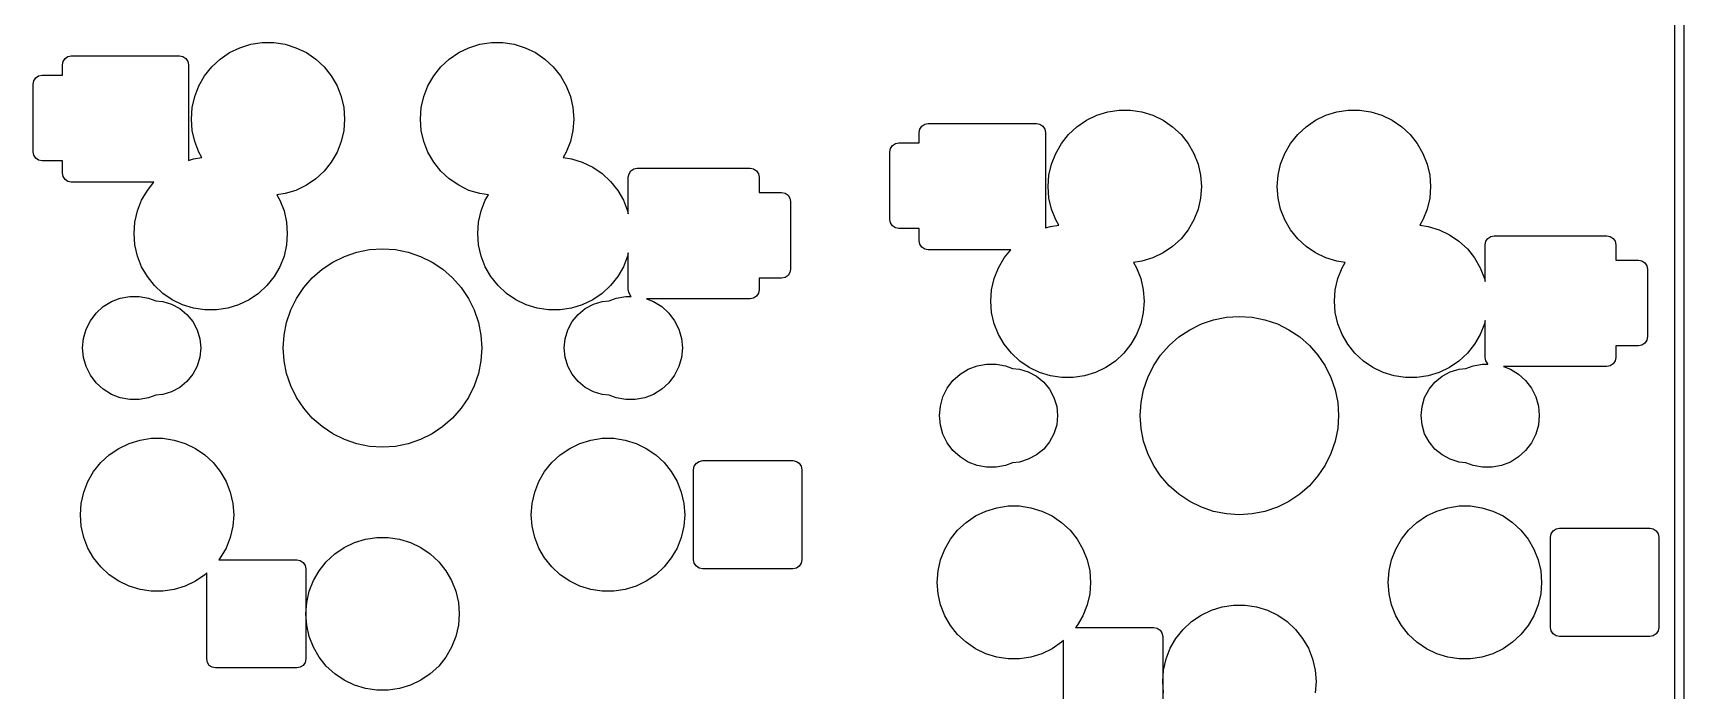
# Model space of a CAD drawing. Extents: x 3.26 to 8.88, y -5.89 to -1.46.
# Drawn here: x 7.439 to 8.88, y -3.107 to -2.532 of the extents above; entities that cross this region are included whole.
import ezdxf

# ---------------------------------------------------------------- set-up
doc = ezdxf.new("R2010")
doc.units = 0
doc.header["$MEASUREMENT"] = 0
doc.layers.add('BLACK', color=7, linetype='CONTINUOUS')

msp = doc.modelspace()

# ---------------------------------------------------------------- linework, layer by layer
at = {"layer": 'BLACK', "linetype": 'CONTINUOUS'}
for p, q in [((8.8724, -2.83), (8.8724, -2.4567)), ((8.8803, -2.4567), (8.8803, -2.83)), ((7.6024, -2.5548), (7.6106, -2.5491)), ((7.6106, -2.5491), (7.6196, -2.5448)), ((7.6196, -2.5448), (7.6292, -2.5418)), ((7.6292, -2.5418), (7.6391, -2.5403)), ((7.6391, -2.5403), (7.6491, -2.5403)), ((7.6491, -2.5403), (7.659, -2.5418)), ((7.659, -2.5418), (7.6685, -2.5448)), ((7.6685, -2.5448), (7.6776, -2.5491)), ((7.6776, -2.5491), (7.6858, -2.5548)), ((7.8024, -2.5548), (7.8106, -2.5491)), ((7.8106, -2.5491), (7.8196, -2.5448)), ((7.8196, -2.5448), (7.8292, -2.5418)), ((7.8292, -2.5418), (7.8391, -2.5403)), ((7.8391, -2.5403), (7.8491, -2.5403)), ((7.8491, -2.5403), (7.859, -2.5418)), ((7.859, -2.5418), (7.8685, -2.5448)), ((7.8685, -2.5448), (7.8776, -2.5491)), ((7.8776, -2.5491), (7.8858, -2.5548)), ((7.4646, -2.5598), (7.4652, -2.5568)), ((7.4646, -2.5689), (7.4646, -2.5598)), ((7.4652, -2.5568), (7.4669, -2.5543)), ((7.4669, -2.5543), (7.4694, -2.5526)), ((7.4694, -2.5526), (7.4724, -2.552)), ((7.4724, -2.552), (7.5669, -2.552)), ((7.5669, -2.552), (7.5699, -2.5526)), ((7.5699, -2.5526), (7.5725, -2.5543)), ((7.5725, -2.5543), (7.5742, -2.5568)), ((7.5742, -2.5568), (7.5748, -2.5598)), ((7.5748, -2.5598), (7.5748, -2.6432)), ((7.5888, -2.5694), (7.595, -2.5616)), ((7.595, -2.5616), (7.6024, -2.5548)), ((7.6858, -2.5548), (7.6932, -2.5616)), ((7.6932, -2.5616), (7.6994, -2.5694)), ((7.7888, -2.5694), (7.795, -2.5616)), ((7.795, -2.5616), (7.8024, -2.5548)), ((7.8858, -2.5548), (7.8932, -2.5616)), ((7.8932, -2.5616), (7.8994, -2.5694)), ((7.439, -2.5768), (7.4396, -2.5738)), ((7.439, -2.6358), (7.439, -2.5768)), ((7.4396, -2.5738), (7.4413, -2.5712)), ((7.4413, -2.5712), (7.4438, -2.5695)), ((7.4438, -2.5695), (7.4469, -2.5689)), ((7.4469, -2.5689), (7.4646, -2.5689)), ((7.5801, -2.5874), (7.5838, -2.578)), ((7.5838, -2.578), (7.5888, -2.5694)), ((7.6994, -2.5694), (7.7044, -2.578)), ((7.7044, -2.578), (7.7081, -2.5874)), ((7.7801, -2.5874), (7.7838, -2.578)), ((7.7838, -2.578), (7.7888, -2.5694)), ((7.8994, -2.5694), (7.9044, -2.578)), ((7.9044, -2.578), (7.9081, -2.5874)), ((7.5779, -2.5971), (7.5801, -2.5874)), ((7.7081, -2.5874), (7.7103, -2.5971)), ((7.7779, -2.5971), (7.7801, -2.5874)), ((7.9081, -2.5874), (7.9103, -2.5971)), ((7.5772, -2.6071), (7.5779, -2.5971)), ((7.5779, -2.6171), (7.5772, -2.6071)), ((7.7103, -2.5971), (7.711, -2.6071)), ((7.711, -2.6071), (7.7103, -2.6171)), ((7.7772, -2.6071), (7.7779, -2.5971)), ((7.7779, -2.6171), (7.7772, -2.6071)), ((7.9103, -2.5971), (7.911, -2.6071)), ((7.911, -2.6071), (7.9103, -2.6171)), ((8.3504, -2.6138), (8.3587, -2.6082)), ((8.3587, -2.6082), (8.3677, -2.6038)), ((8.3677, -2.6038), (8.3772, -2.6009)), ((8.3772, -2.6009), (8.3871, -2.5994)), ((8.3871, -2.5994), (8.3971, -2.5994)), ((8.3971, -2.5994), (8.407, -2.6009)), ((8.407, -2.6009), (8.4166, -2.6038)), ((8.4166, -2.6038), (8.4256, -2.6082)), ((8.4256, -2.6082), (8.4339, -2.6138)), ((8.5504, -2.6138), (8.5587, -2.6082)), ((8.5587, -2.6082), (8.5677, -2.6038)), ((8.5677, -2.6038), (8.5772, -2.6009)), ((8.5772, -2.6009), (8.5871, -2.5994)), ((8.5871, -2.5994), (8.5971, -2.5994)), ((8.5971, -2.5994), (8.607, -2.6009)), ((8.607, -2.6009), (8.6166, -2.6038)), ((8.6166, -2.6038), (8.6256, -2.6082)), ((8.6256, -2.6082), (8.6339, -2.6138)), ((7.5801, -2.6268), (7.5779, -2.6171)), ((7.7103, -2.6171), (7.7081, -2.6268)), ((7.7801, -2.6268), (7.7779, -2.6171)), ((7.9103, -2.6171), (7.9081, -2.6268)), ((8.2126, -2.6189), (8.2132, -2.6159)), ((8.2126, -2.628), (8.2126, -2.6189)), ((8.2132, -2.6159), (8.2149, -2.6133)), ((8.2149, -2.6133), (8.2175, -2.6116)), ((8.2175, -2.6116), (8.2205, -2.611)), ((8.2205, -2.611), (8.315, -2.611)), ((8.315, -2.611), (8.318, -2.6116)), ((8.318, -2.6116), (8.3205, -2.6133)), ((8.3205, -2.6133), (8.3222, -2.6159)), ((8.3222, -2.6159), (8.3228, -2.6189)), ((8.3228, -2.6189), (8.3228, -2.7022)), ((8.3368, -2.6284), (8.3431, -2.6206)), ((8.3431, -2.6206), (8.3504, -2.6138)), ((8.4339, -2.6138), (8.4412, -2.6206)), ((8.4412, -2.6206), (8.4474, -2.6284)), ((8.5368, -2.6284), (8.5431, -2.6206)), ((8.5431, -2.6206), (8.5504, -2.6138)), ((8.6339, -2.6138), (8.6412, -2.6206)), ((8.6412, -2.6206), (8.6474, -2.6284)), ((7.4396, -2.6388), (7.439, -2.6358)), ((7.5838, -2.6361), (7.5801, -2.6268)), ((7.5865, -2.6407), (7.5838, -2.6361)), ((7.7044, -2.6361), (7.6994, -2.6448)), ((7.7081, -2.6268), (7.7044, -2.6361)), ((7.7838, -2.6361), (7.7801, -2.6268)), ((7.7888, -2.6448), (7.7838, -2.6361)), ((7.9044, -2.6361), (7.9017, -2.6407)), ((7.9081, -2.6268), (7.9044, -2.6361)), ((8.187, -2.6358), (8.1876, -2.6328)), ((8.187, -2.6949), (8.187, -2.6358)), ((8.1876, -2.6328), (8.1893, -2.6303)), ((8.1893, -2.6303), (8.1919, -2.6286)), ((8.1919, -2.6286), (8.1949, -2.628)), ((8.1949, -2.628), (8.2126, -2.628)), ((8.3282, -2.6464), (8.3318, -2.6371)), ((8.3318, -2.6371), (8.3368, -2.6284)), ((8.4474, -2.6284), (8.4524, -2.6371)), ((8.4524, -2.6371), (8.4561, -2.6464)), ((8.5282, -2.6464), (8.5318, -2.6371)), ((8.5318, -2.6371), (8.5368, -2.6284)), ((8.6474, -2.6284), (8.6524, -2.6371)), ((8.6524, -2.6371), (8.6561, -2.6464)), ((7.4413, -2.6414), (7.4396, -2.6388)), ((7.4438, -2.6431), (7.4413, -2.6414)), ((7.4469, -2.6437), (7.4438, -2.6431)), ((7.4646, -2.6437), (7.4469, -2.6437)), ((7.4646, -2.6543), (7.4646, -2.6437)), ((7.5748, -2.6432), (7.5792, -2.6418)), ((7.5792, -2.6418), (7.5865, -2.6407)), ((7.6994, -2.6448), (7.6932, -2.6526)), ((7.795, -2.6526), (7.7888, -2.6448)), ((7.9017, -2.6407), (7.909, -2.6418)), ((7.909, -2.6418), (7.9185, -2.6448)), ((7.9185, -2.6448), (7.9276, -2.6491)), ((7.9276, -2.6491), (7.9358, -2.6548)), ((7.961, -2.6523), (7.9635, -2.6506)), ((7.9635, -2.6506), (7.9665, -2.65)), ((7.9665, -2.65), (8.065, -2.65)), ((8.065, -2.65), (8.068, -2.6506)), ((8.068, -2.6506), (8.0705, -2.6523)), ((8.3259, -2.6562), (8.3282, -2.6464)), ((8.4561, -2.6464), (8.4583, -2.6562)), ((8.5259, -2.6562), (8.5282, -2.6464)), ((8.6561, -2.6464), (8.6583, -2.6562)), ((7.4652, -2.6573), (7.4646, -2.6543)), ((7.4669, -2.6599), (7.4652, -2.6573)), ((7.4694, -2.6616), (7.4669, -2.6599)), ((7.4724, -2.6622), (7.4694, -2.6616)), ((7.5445, -2.6622), (7.4724, -2.6622)), ((7.5388, -2.6694), (7.5445, -2.6622)), ((7.6776, -2.665), (7.6685, -2.6694)), ((7.6858, -2.6594), (7.6776, -2.665)), ((7.6932, -2.6526), (7.6858, -2.6594)), ((7.8024, -2.6594), (7.795, -2.6526)), ((7.8106, -2.665), (7.8024, -2.6594)), ((7.8196, -2.6694), (7.8106, -2.665)), ((7.9358, -2.6548), (7.9432, -2.6616)), ((7.9432, -2.6616), (7.9494, -2.6694)), ((7.9587, -2.6579), (7.9593, -2.6549)), ((7.9587, -2.69), (7.9587, -2.6579)), ((7.9593, -2.6549), (7.961, -2.6523)), ((8.0705, -2.6523), (8.0722, -2.6549)), ((8.0722, -2.6549), (8.0728, -2.6579)), ((8.0728, -2.6579), (8.0728, -2.6713)), ((8.3252, -2.6661), (8.3259, -2.6562)), ((8.3259, -2.6761), (8.3252, -2.6661)), ((8.4583, -2.6562), (8.4591, -2.6661)), ((8.4591, -2.6661), (8.4583, -2.6761)), ((8.5252, -2.6661), (8.5259, -2.6562)), ((8.5259, -2.6761), (8.5252, -2.6661)), ((8.6583, -2.6562), (8.6591, -2.6661)), ((8.6591, -2.6661), (8.6583, -2.6761)), ((7.5301, -2.6874), (7.5338, -2.678)), ((7.5338, -2.678), (7.5388, -2.6694)), ((7.659, -2.6723), (7.6517, -2.6734)), ((7.6517, -2.6734), (7.6544, -2.678)), ((7.6544, -2.678), (7.6581, -2.6874)), ((7.6685, -2.6694), (7.659, -2.6723)), ((7.8292, -2.6723), (7.8196, -2.6694)), ((7.8365, -2.6734), (7.8292, -2.6723)), ((7.8301, -2.6874), (7.8338, -2.678)), ((7.8338, -2.678), (7.8365, -2.6734)), ((7.9494, -2.6694), (7.9544, -2.678)), ((7.9544, -2.678), (7.9581, -2.6874)), ((8.0728, -2.6713), (8.0925, -2.6713)), ((8.0925, -2.6713), (8.0955, -2.6719)), ((8.0955, -2.6719), (8.0981, -2.6736)), ((8.0981, -2.6736), (8.0998, -2.6761)), ((8.0998, -2.6761), (8.1004, -2.6791)), ((8.1004, -2.6791), (8.1004, -2.7382)), ((8.3282, -2.6859), (8.3259, -2.6761)), ((8.4583, -2.6761), (8.4561, -2.6859)), ((8.5282, -2.6859), (8.5259, -2.6761)), ((8.6583, -2.6761), (8.6561, -2.6859)), ((7.5279, -2.6971), (7.5301, -2.6874)), ((7.6581, -2.6874), (7.6603, -2.6971)), ((7.8279, -2.6971), (7.8301, -2.6874)), ((7.9581, -2.6874), (7.9587, -2.69)), ((8.1876, -2.6979), (8.187, -2.6949)), ((8.3318, -2.6952), (8.3282, -2.6859)), ((8.3345, -2.6998), (8.3318, -2.6952)), ((8.4524, -2.6952), (8.4474, -2.7038)), ((8.4561, -2.6859), (8.4524, -2.6952)), ((8.5318, -2.6952), (8.5282, -2.6859)), ((8.5368, -2.7038), (8.5318, -2.6952)), ((8.6524, -2.6952), (8.6498, -2.6998)), ((8.6561, -2.6859), (8.6524, -2.6952)), ((7.5272, -2.7071), (7.5279, -2.6971)), ((7.5279, -2.7171), (7.5272, -2.7071)), ((7.6603, -2.6971), (7.661, -2.7071)), ((7.661, -2.7071), (7.6603, -2.7171)), ((7.8272, -2.7071), (7.8279, -2.6971)), ((7.8279, -2.7171), (7.8272, -2.7071)), ((8.1893, -2.7004), (8.1876, -2.6979)), ((8.1919, -2.7022), (8.1893, -2.7004)), ((8.1949, -2.7028), (8.1919, -2.7022)), ((8.2126, -2.7028), (8.1949, -2.7028)), ((8.2126, -2.7134), (8.2126, -2.7028)), ((8.3228, -2.7022), (8.3272, -2.7009)), ((8.3272, -2.7009), (8.3345, -2.6998)), ((8.4474, -2.7038), (8.4412, -2.7117)), ((8.5431, -2.7117), (8.5368, -2.7038)), ((8.6498, -2.6998), (8.657, -2.7009)), ((8.657, -2.7009), (8.6666, -2.7038)), ((8.6666, -2.7038), (8.6756, -2.7082)), ((8.6756, -2.7082), (8.6839, -2.7138)), ((8.709, -2.7114), (8.7116, -2.7097)), ((8.7116, -2.7097), (8.7146, -2.7091)), ((8.7146, -2.7091), (8.813, -2.7091)), ((8.813, -2.7091), (8.816, -2.7097)), ((8.816, -2.7097), (8.8186, -2.7114)), ((7.5301, -2.7268), (7.5279, -2.7171)), ((7.6603, -2.7171), (7.6581, -2.7268)), ((7.7109, -2.7271), (7.7217, -2.7234)), ((7.7217, -2.7234), (7.7328, -2.7212)), ((7.7328, -2.7212), (7.7441, -2.7205)), ((7.7441, -2.7205), (7.7554, -2.7212)), ((7.7554, -2.7212), (7.7665, -2.7234)), ((7.7665, -2.7234), (7.7772, -2.7271)), ((7.8301, -2.7268), (7.8279, -2.7171)), ((8.2132, -2.7164), (8.2126, -2.7134)), ((8.2149, -2.719), (8.2132, -2.7164)), ((8.2175, -2.7207), (8.2149, -2.719)), ((8.2205, -2.7213), (8.2175, -2.7207)), ((8.2926, -2.7213), (8.2205, -2.7213)), ((8.2868, -2.7284), (8.2926, -2.7213)), ((8.4256, -2.7241), (8.4166, -2.7284)), ((8.4339, -2.7185), (8.4256, -2.7241)), ((8.4412, -2.7117), (8.4339, -2.7185)), ((8.5504, -2.7185), (8.5431, -2.7117)), ((8.5587, -2.7241), (8.5504, -2.7185)), ((8.5677, -2.7284), (8.5587, -2.7241)), ((8.6839, -2.7138), (8.6912, -2.7206)), ((8.6912, -2.7206), (8.6974, -2.7284)), ((8.7067, -2.7169), (8.7073, -2.7139)), ((8.7067, -2.7491), (8.7067, -2.7169)), ((8.7073, -2.7139), (8.709, -2.7114)), ((8.8186, -2.7114), (8.8203, -2.7139)), ((8.8203, -2.7139), (8.8209, -2.7169)), ((8.8209, -2.7169), (8.8209, -2.7303)), ((7.5338, -2.7361), (7.5301, -2.7268)), ((7.5388, -2.7448), (7.5338, -2.7361)), ((7.6544, -2.7361), (7.6494, -2.7448)), ((7.6581, -2.7268), (7.6544, -2.7361)), ((7.6828, -2.7458), (7.6914, -2.7384)), ((7.6914, -2.7384), (7.7008, -2.7321)), ((7.7008, -2.7321), (7.7109, -2.7271)), ((7.7772, -2.7271), (7.7874, -2.7321)), ((7.7874, -2.7321), (7.7968, -2.7384)), ((7.7968, -2.7384), (7.8053, -2.7458)), ((7.8338, -2.7361), (7.8301, -2.7268)), ((7.8388, -2.7448), (7.8338, -2.7361)), ((7.9544, -2.7361), (7.9494, -2.7448)), ((7.9581, -2.7268), (7.9544, -2.7361)), ((7.9587, -2.7241), (7.9581, -2.7268)), ((7.9587, -2.7563), (7.9587, -2.7241)), ((8.1004, -2.7382), (8.0998, -2.7412)), ((8.2782, -2.7464), (8.2818, -2.7371)), ((8.2818, -2.7371), (8.2868, -2.7284)), ((8.407, -2.7314), (8.3998, -2.7325)), ((8.3998, -2.7325), (8.4024, -2.7371)), ((8.4024, -2.7371), (8.4061, -2.7464)), ((8.4166, -2.7284), (8.407, -2.7314)), ((8.5772, -2.7314), (8.5677, -2.7284)), ((8.5845, -2.7325), (8.5772, -2.7314)), ((8.5782, -2.7464), (8.5818, -2.7371)), ((8.5818, -2.7371), (8.5845, -2.7325)), ((8.6974, -2.7284), (8.7024, -2.7371)), ((8.7024, -2.7371), (8.7061, -2.7464)), ((8.8209, -2.7303), (8.8406, -2.7303)), ((8.8406, -2.7303), (8.8436, -2.7309)), ((8.8436, -2.7309), (8.8461, -2.7326)), ((8.8461, -2.7326), (8.8478, -2.7352)), ((8.8478, -2.7352), (8.8484, -2.7382)), ((8.8484, -2.7382), (8.8484, -2.7972)), ((7.545, -2.7526), (7.5388, -2.7448)), ((7.5524, -2.7594), (7.545, -2.7526)), ((7.6432, -2.7526), (7.6358, -2.7594)), ((7.6494, -2.7448), (7.6432, -2.7526)), ((7.6754, -2.7544), (7.6828, -2.7458)), ((7.8053, -2.7458), (7.8128, -2.7544)), ((7.845, -2.7526), (7.8388, -2.7448)), ((7.8524, -2.7594), (7.845, -2.7526)), ((7.9432, -2.7526), (7.9358, -2.7594)), ((7.9494, -2.7448), (7.9432, -2.7526)), ((8.0925, -2.7461), (8.0728, -2.7461)), ((8.0728, -2.7461), (8.0728, -2.7563)), ((8.0955, -2.7455), (8.0925, -2.7461)), ((8.0981, -2.7438), (8.0955, -2.7455)), ((8.0998, -2.7412), (8.0981, -2.7438)), ((8.2759, -2.7562), (8.2782, -2.7464)), ((8.4061, -2.7464), (8.4083, -2.7562)), ((8.5759, -2.7562), (8.5782, -2.7464)), ((8.7061, -2.7464), (8.7067, -2.7491)), ((7.5003, -2.771), (7.5074, -2.7666)), ((7.5074, -2.7666), (7.5152, -2.7635)), ((7.5152, -2.7635), (7.5234, -2.762)), ((7.5234, -2.762), (7.5317, -2.762)), ((7.5317, -2.762), (7.5399, -2.7635)), ((7.5399, -2.7635), (7.5462, -2.766)), ((7.5462, -2.766), (7.5522, -2.7665)), ((7.5522, -2.7665), (7.5599, -2.7689)), ((7.5606, -2.765), (7.5524, -2.7594)), ((7.5696, -2.7694), (7.5606, -2.765)), ((7.6276, -2.765), (7.6185, -2.7694)), ((7.6358, -2.7594), (7.6276, -2.765)), ((7.6641, -2.7739), (7.6691, -2.7638)), ((7.6691, -2.7638), (7.6754, -2.7544)), ((7.8128, -2.7544), (7.8191, -2.7638)), ((7.8191, -2.7638), (7.8241, -2.7739)), ((7.8606, -2.765), (7.8524, -2.7594)), ((7.8696, -2.7694), (7.8606, -2.765)), ((7.9276, -2.765), (7.9185, -2.7694)), ((7.9358, -2.7594), (7.9276, -2.765)), ((7.9283, -2.7689), (7.936, -2.7665)), ((7.936, -2.7665), (7.942, -2.766)), ((7.942, -2.766), (7.9482, -2.7635)), ((7.9482, -2.7635), (7.9565, -2.762)), ((7.9565, -2.762), (7.9612, -2.762)), ((7.9593, -2.7593), (7.9587, -2.7563)), ((7.961, -2.7619), (7.9593, -2.7593)), ((7.9612, -2.762), (7.961, -2.7619)), ((8.065, -2.7642), (7.9747, -2.7642)), ((7.9747, -2.7642), (7.9808, -2.7666)), ((7.9808, -2.7666), (7.9879, -2.771)), ((8.068, -2.7636), (8.065, -2.7642)), ((8.0705, -2.7619), (8.068, -2.7636)), ((8.0722, -2.7593), (8.0705, -2.7619)), ((8.0728, -2.7563), (8.0722, -2.7593)), ((8.2752, -2.7661), (8.2759, -2.7562)), ((8.2759, -2.7761), (8.2752, -2.7661)), ((8.4083, -2.7562), (8.4091, -2.7661)), ((8.4091, -2.7661), (8.4083, -2.7761)), ((8.5752, -2.7661), (8.5759, -2.7562)), ((8.5759, -2.7761), (8.5752, -2.7661)), ((7.4891, -2.7833), (7.4941, -2.7766)), ((7.4941, -2.7766), (7.5003, -2.771)), ((7.5599, -2.7689), (7.5671, -2.7727)), ((7.5671, -2.7727), (7.5733, -2.7779)), ((7.5792, -2.7723), (7.5696, -2.7694)), ((7.5733, -2.7779), (7.5785, -2.7841)), ((7.5891, -2.7738), (7.5792, -2.7723)), ((7.5991, -2.7738), (7.5891, -2.7738)), ((7.609, -2.7723), (7.5991, -2.7738)), ((7.6185, -2.7694), (7.609, -2.7723)), ((7.6604, -2.7847), (7.6641, -2.7739)), ((7.8241, -2.7739), (7.8278, -2.7847)), ((7.8792, -2.7723), (7.8696, -2.7694)), ((7.8891, -2.7738), (7.8792, -2.7723)), ((7.8991, -2.7738), (7.8891, -2.7738)), ((7.909, -2.7723), (7.8991, -2.7738)), ((7.9185, -2.7694), (7.909, -2.7723)), ((7.9097, -2.7841), (7.9149, -2.7779)), ((7.9149, -2.7779), (7.9211, -2.7727)), ((7.9211, -2.7727), (7.9283, -2.7689)), ((7.9879, -2.771), (7.9941, -2.7766)), ((7.9941, -2.7766), (7.9991, -2.7833)), ((8.2782, -2.7859), (8.2759, -2.7761)), ((8.4083, -2.7761), (8.4061, -2.7859)), ((8.4697, -2.7825), (8.4808, -2.7803)), ((8.4808, -2.7803), (8.4921, -2.7795)), ((8.4921, -2.7795), (8.5034, -2.7803)), ((8.5034, -2.7803), (8.5145, -2.7825)), ((8.5782, -2.7859), (8.5759, -2.7761)), ((7.4831, -2.7988), (7.4853, -2.7907)), ((7.4853, -2.7907), (7.4891, -2.7833)), ((7.5785, -2.7841), (7.5823, -2.7913)), ((7.5823, -2.7913), (7.5846, -2.799)), ((7.6575, -2.8071), (7.6582, -2.7958)), ((7.6582, -2.7958), (7.6604, -2.7847)), ((7.8278, -2.7847), (7.83, -2.7958)), ((7.83, -2.7958), (7.8307, -2.8071)), ((7.9036, -2.799), (7.9059, -2.7913)), ((7.9059, -2.7913), (7.9097, -2.7841)), ((7.9991, -2.7833), (8.0028, -2.7907)), ((8.0028, -2.7907), (8.0051, -2.7988)), ((8.2818, -2.7952), (8.2782, -2.7859)), ((8.2868, -2.8038), (8.2818, -2.7952)), ((8.4024, -2.7952), (8.3974, -2.8038)), ((8.4061, -2.7859), (8.4024, -2.7952)), ((8.4394, -2.7974), (8.4488, -2.7911)), ((8.4488, -2.7911), (8.459, -2.7861)), ((8.459, -2.7861), (8.4697, -2.7825)), ((8.5145, -2.7825), (8.5253, -2.7861)), ((8.5253, -2.7861), (8.5354, -2.7911)), ((8.5354, -2.7911), (8.5449, -2.7974)), ((8.5818, -2.7952), (8.5782, -2.7859)), ((8.5868, -2.8038), (8.5818, -2.7952)), ((8.7024, -2.7952), (8.6974, -2.8038)), ((8.7061, -2.7859), (8.7024, -2.7952)), ((8.7067, -2.7832), (8.7061, -2.7859)), ((8.7067, -2.8154), (8.7067, -2.7832)), ((7.4823, -2.8071), (7.4831, -2.7988)), ((7.4831, -2.8154), (7.4823, -2.8071)), ((7.5846, -2.799), (7.5854, -2.8071)), ((7.5854, -2.8071), (7.5846, -2.8152)), ((7.6582, -2.8184), (7.6575, -2.8071)), ((7.8307, -2.8071), (7.83, -2.8184)), ((7.9028, -2.8071), (7.9036, -2.799)), ((7.9036, -2.8152), (7.9028, -2.8071)), ((8.0051, -2.7988), (8.0059, -2.8071)), ((8.0059, -2.8071), (8.0051, -2.8154)), ((8.2931, -2.8117), (8.2868, -2.8038)), ((8.3974, -2.8038), (8.3912, -2.8117)), ((8.4234, -2.8134), (8.4309, -2.8049)), ((8.4309, -2.8049), (8.4394, -2.7974)), ((8.5449, -2.7974), (8.5534, -2.8049)), ((8.5534, -2.8049), (8.5608, -2.8134)), ((8.5931, -2.8117), (8.5868, -2.8038)), ((8.6974, -2.8038), (8.6912, -2.8117)), ((8.8406, -2.8051), (8.8209, -2.8051)), ((8.8209, -2.8051), (8.8209, -2.8154)), ((8.8436, -2.8045), (8.8406, -2.8051)), ((8.8461, -2.8028), (8.8436, -2.8045)), ((8.8478, -2.8003), (8.8461, -2.8028)), ((8.8484, -2.7972), (8.8478, -2.8003)), ((7.4853, -2.8234), (7.4831, -2.8154)), ((7.4891, -2.8309), (7.4853, -2.8234)), ((7.5823, -2.8229), (7.5785, -2.8301)), ((7.5846, -2.8152), (7.5823, -2.8229)), ((7.6604, -2.8295), (7.6582, -2.8184)), ((7.83, -2.8184), (7.8278, -2.8295)), ((7.9059, -2.8229), (7.9036, -2.8152)), ((7.9097, -2.8301), (7.9059, -2.8229)), ((8.0028, -2.8234), (7.9991, -2.8309)), ((8.0051, -2.8154), (8.0028, -2.8234)), ((8.2554, -2.8256), (8.2632, -2.8226)), ((8.2632, -2.8226), (8.2714, -2.8211)), ((8.2714, -2.8211), (8.2798, -2.8211)), ((8.2798, -2.8211), (8.288, -2.8226)), ((8.288, -2.8226), (8.2942, -2.825)), ((8.3004, -2.8185), (8.2931, -2.8117)), ((8.2942, -2.825), (8.3002, -2.8256)), ((8.3087, -2.8241), (8.3004, -2.8185)), ((8.3177, -2.8284), (8.3087, -2.8241)), ((8.3756, -2.8241), (8.3666, -2.8284)), ((8.3839, -2.8185), (8.3756, -2.8241)), ((8.3912, -2.8117), (8.3839, -2.8185)), ((8.4121, -2.833), (8.4171, -2.8228)), ((8.4171, -2.8228), (8.4234, -2.8134)), ((8.5608, -2.8134), (8.5671, -2.8228)), ((8.5671, -2.8228), (8.5721, -2.833)), ((8.6004, -2.8185), (8.5931, -2.8117)), ((8.6087, -2.8241), (8.6004, -2.8185)), ((8.6177, -2.8284), (8.6087, -2.8241)), ((8.6756, -2.8241), (8.6666, -2.8284)), ((8.6839, -2.8185), (8.6756, -2.8241)), ((8.6912, -2.8117), (8.6839, -2.8185)), ((8.6841, -2.8256), (8.69, -2.825)), ((8.69, -2.825), (8.6963, -2.8226)), ((8.6963, -2.8226), (8.7045, -2.8211)), ((8.7045, -2.8211), (8.7092, -2.8211)), ((8.7073, -2.8184), (8.7067, -2.8154)), ((8.709, -2.8209), (8.7073, -2.8184)), ((8.7092, -2.8211), (8.709, -2.8209)), ((8.813, -2.8232), (8.7227, -2.8232)), ((8.7227, -2.8232), (8.7288, -2.8256)), ((8.816, -2.8226), (8.813, -2.8232)), ((8.8186, -2.8209), (8.816, -2.8226)), ((8.8203, -2.8184), (8.8186, -2.8209)), ((8.8209, -2.8154), (8.8203, -2.8184)), ((7.4941, -2.8376), (7.4891, -2.8309)), ((7.5003, -2.8432), (7.4941, -2.8376)), ((7.5733, -2.8363), (7.5671, -2.8415)), ((7.5785, -2.8301), (7.5733, -2.8363)), ((7.6641, -2.8402), (7.6604, -2.8295)), ((7.8278, -2.8295), (7.8241, -2.8402)), ((7.9149, -2.8363), (7.9097, -2.8301)), ((7.9211, -2.8415), (7.9149, -2.8363)), ((7.9941, -2.8376), (7.9879, -2.8432)), ((7.9991, -2.8309), (7.9941, -2.8376)), ((8.2371, -2.8423), (8.2421, -2.8356)), ((8.2421, -2.8356), (8.2483, -2.83)), ((8.2483, -2.83), (8.2554, -2.8256)), ((8.3002, -2.8256), (8.3079, -2.8279)), ((8.3079, -2.8279), (8.3151, -2.8318)), ((8.3151, -2.8318), (8.3214, -2.8369)), ((8.3272, -2.8314), (8.3177, -2.8284)), ((8.3214, -2.8369), (8.3265, -2.8432)), ((8.3371, -2.8329), (8.3272, -2.8314)), ((8.3471, -2.8329), (8.3371, -2.8329)), ((8.357, -2.8314), (8.3471, -2.8329)), ((8.3666, -2.8284), (8.357, -2.8314)), ((8.4085, -2.8437), (8.4121, -2.833)), ((8.5721, -2.833), (8.5758, -2.8437)), ((8.6272, -2.8314), (8.6177, -2.8284)), ((8.6371, -2.8329), (8.6272, -2.8314)), ((8.6471, -2.8329), (8.6371, -2.8329)), ((8.657, -2.8314), (8.6471, -2.8329)), ((8.6666, -2.8284), (8.657, -2.8314)), ((8.6578, -2.8432), (8.6629, -2.8369)), ((8.6629, -2.8369), (8.6692, -2.8318)), ((8.6692, -2.8318), (8.6763, -2.8279)), ((8.6763, -2.8279), (8.6841, -2.8256)), ((8.7288, -2.8256), (8.7359, -2.83)), ((8.7359, -2.83), (8.7421, -2.8356)), ((8.7421, -2.8356), (8.7472, -2.8423)), ((8.8724, -3.2033), (8.8724, -2.83)), ((8.8803, -2.83), (8.8803, -3.2033)), ((7.5074, -2.8476), (7.5003, -2.8432)), ((7.5152, -2.8506), (7.5074, -2.8476)), ((7.5234, -2.8522), (7.5152, -2.8506)), ((7.5317, -2.8522), (7.5234, -2.8522)), ((7.5399, -2.8506), (7.5317, -2.8522)), ((7.5462, -2.8482), (7.5399, -2.8506)), ((7.5522, -2.8476), (7.5462, -2.8482)), ((7.5599, -2.8453), (7.5522, -2.8476)), ((7.5671, -2.8415), (7.5599, -2.8453)), ((7.6691, -2.8504), (7.6641, -2.8402)), ((7.6754, -2.8598), (7.6691, -2.8504)), ((7.8191, -2.8504), (7.8128, -2.8598)), ((7.8241, -2.8402), (7.8191, -2.8504)), ((7.9283, -2.8453), (7.9211, -2.8415)), ((7.936, -2.8476), (7.9283, -2.8453)), ((7.942, -2.8482), (7.936, -2.8476)), ((7.9482, -2.8506), (7.942, -2.8482)), ((7.9565, -2.8522), (7.9482, -2.8506)), ((7.9648, -2.8522), (7.9565, -2.8522)), ((7.973, -2.8506), (7.9648, -2.8522)), ((7.9808, -2.8476), (7.973, -2.8506)), ((7.9879, -2.8432), (7.9808, -2.8476)), ((8.2311, -2.8578), (8.2334, -2.8498)), ((8.2334, -2.8498), (8.2371, -2.8423)), ((8.3265, -2.8432), (8.3303, -2.8503)), ((8.3303, -2.8503), (8.3327, -2.8581)), ((8.4063, -2.8548), (8.4085, -2.8437)), ((8.5758, -2.8437), (8.578, -2.8548)), ((8.6516, -2.8581), (8.6539, -2.8503)), ((8.6539, -2.8503), (8.6578, -2.8432)), ((8.7472, -2.8423), (8.7509, -2.8498)), ((8.7509, -2.8498), (8.7532, -2.8578)), ((7.6828, -2.8683), (7.6754, -2.8598)), ((7.8128, -2.8598), (7.8053, -2.8683)), ((8.2303, -2.8661), (8.2311, -2.8578)), ((8.2311, -2.8745), (8.2303, -2.8661)), ((8.3327, -2.8581), (8.3335, -2.8661)), ((8.3335, -2.8661), (8.3327, -2.8742)), ((8.4055, -2.8661), (8.4063, -2.8548)), ((8.4063, -2.8774), (8.4055, -2.8661)), ((8.578, -2.8548), (8.5787, -2.8661)), ((8.5787, -2.8661), (8.578, -2.8774)), ((8.6508, -2.8661), (8.6516, -2.8581)), ((8.6516, -2.8742), (8.6508, -2.8661)), ((8.7532, -2.8578), (8.7539, -2.8661)), ((8.7539, -2.8661), (8.7532, -2.8745)), ((7.6914, -2.8758), (7.6828, -2.8683)), ((7.7008, -2.8821), (7.6914, -2.8758)), ((7.7109, -2.8871), (7.7008, -2.8821)), ((7.7874, -2.8821), (7.7772, -2.8871)), ((7.7968, -2.8758), (7.7874, -2.8821)), ((7.8053, -2.8683), (7.7968, -2.8758)), ((8.2334, -2.8825), (8.2311, -2.8745)), ((8.2371, -2.89), (8.2334, -2.8825)), ((8.3303, -2.882), (8.3265, -2.8891)), ((8.3327, -2.8742), (8.3303, -2.882)), ((8.4085, -2.8886), (8.4063, -2.8774)), ((8.578, -2.8774), (8.5758, -2.8886)), ((8.6539, -2.882), (8.6516, -2.8742)), ((8.6578, -2.8891), (8.6539, -2.882)), ((8.7509, -2.8825), (8.7472, -2.89)), ((8.7532, -2.8745), (8.7509, -2.8825)), ((7.5055, -2.9004), (7.5138, -2.8948)), ((7.5138, -2.8948), (7.5228, -2.8905)), ((7.5228, -2.8905), (7.5324, -2.8875)), ((7.5324, -2.8875), (7.5422, -2.886)), ((7.5422, -2.886), (7.5522, -2.886)), ((7.5522, -2.886), (7.5621, -2.8875)), ((7.5621, -2.8875), (7.5717, -2.8905)), ((7.5717, -2.8905), (7.5807, -2.8948)), ((7.5807, -2.8948), (7.589, -2.9004)), ((7.7217, -2.8907), (7.7109, -2.8871)), ((7.7328, -2.893), (7.7217, -2.8907)), ((7.7441, -2.8937), (7.7328, -2.893)), ((7.7554, -2.893), (7.7441, -2.8937)), ((7.7665, -2.8907), (7.7554, -2.893)), ((7.7772, -2.8871), (7.7665, -2.8907)), ((7.8992, -2.9004), (7.9075, -2.8948)), ((7.9075, -2.8948), (7.9165, -2.8905)), ((7.9165, -2.8905), (7.9261, -2.8875)), ((7.9261, -2.8875), (7.9359, -2.886)), ((7.9359, -2.886), (7.9459, -2.886)), ((7.9459, -2.886), (7.9558, -2.8875)), ((7.9558, -2.8875), (7.9654, -2.8905)), ((7.9654, -2.8905), (7.9744, -2.8948)), ((7.9744, -2.8948), (7.9827, -2.9004)), ((8.2421, -2.8966), (8.2371, -2.89)), ((8.2483, -2.9023), (8.2421, -2.8966)), ((8.3214, -2.8954), (8.3151, -2.9005)), ((8.3265, -2.8891), (8.3214, -2.8954)), ((8.4121, -2.8993), (8.4085, -2.8886)), ((8.5758, -2.8886), (8.5721, -2.8993)), ((8.6629, -2.8954), (8.6578, -2.8891)), ((8.6692, -2.9005), (8.6629, -2.8954)), ((8.7421, -2.8966), (8.7359, -2.9023)), ((8.7472, -2.89), (8.7421, -2.8966)), ((7.4919, -2.9151), (7.4982, -2.9072)), ((7.4982, -2.9072), (7.5055, -2.9004)), ((7.589, -2.9004), (7.5963, -2.9072)), ((7.5963, -2.9072), (7.6025, -2.9151)), ((7.8856, -2.9151), (7.8919, -2.9072)), ((7.8919, -2.9072), (7.8992, -2.9004)), ((7.9827, -2.9004), (7.99, -2.9072)), ((7.99, -2.9072), (7.9962, -2.9151)), ((8.0157, -2.9134), (8.0163, -2.9104)), ((8.0163, -2.9104), (8.0181, -2.9078)), ((8.0181, -2.9078), (8.0206, -2.9061)), ((8.0206, -2.9061), (8.0236, -2.9055)), ((8.0236, -2.9055), (8.1024, -2.9055)), ((8.1024, -2.9055), (8.1054, -2.9061)), ((8.1054, -2.9061), (8.1079, -2.9078)), ((8.1079, -2.9078), (8.1096, -2.9104)), ((8.1096, -2.9104), (8.1102, -2.9134)), ((8.2554, -2.9067), (8.2483, -2.9023)), ((8.2632, -2.9097), (8.2554, -2.9067)), ((8.2714, -2.9112), (8.2632, -2.9097)), ((8.2798, -2.9112), (8.2714, -2.9112)), ((8.288, -2.9097), (8.2798, -2.9112)), ((8.2942, -2.9073), (8.288, -2.9097)), ((8.3002, -2.9067), (8.2942, -2.9073)), ((8.3079, -2.9043), (8.3002, -2.9067)), ((8.3151, -2.9005), (8.3079, -2.9043)), ((8.4171, -2.9094), (8.4121, -2.8993)), ((8.4234, -2.9189), (8.4171, -2.9094)), ((8.5671, -2.9094), (8.5608, -2.9189)), ((8.5721, -2.8993), (8.5671, -2.9094)), ((8.6763, -2.9043), (8.6692, -2.9005)), ((8.6841, -2.9067), (8.6763, -2.9043)), ((8.69, -2.9073), (8.6841, -2.9067)), ((8.6963, -2.9097), (8.69, -2.9073)), ((8.7045, -2.9112), (8.6963, -2.9097)), ((8.7128, -2.9112), (8.7045, -2.9112)), ((8.7211, -2.9097), (8.7128, -2.9112)), ((8.7288, -2.9067), (8.7211, -2.9097)), ((8.7359, -2.9023), (8.7288, -2.9067)), ((7.4833, -2.933), (7.4869, -2.9237)), ((7.4869, -2.9237), (7.4919, -2.9151)), ((7.6025, -2.9151), (7.6075, -2.9237)), ((7.6075, -2.9237), (7.6112, -2.933)), ((7.877, -2.933), (7.8806, -2.9237)), ((7.8806, -2.9237), (7.8856, -2.9151)), ((7.9962, -2.9151), (8.0012, -2.9237)), ((8.0012, -2.9237), (8.0049, -2.933)), ((8.0157, -2.9921), (8.0157, -2.9134)), ((8.1102, -2.9134), (8.1102, -2.9921)), ((8.4309, -2.9274), (8.4234, -2.9189)), ((8.5608, -2.9189), (8.5534, -2.9274)), ((7.4811, -2.9428), (7.4833, -2.933)), ((7.6112, -2.933), (7.6134, -2.9428)), ((7.8748, -2.9428), (7.877, -2.933)), ((8.0049, -2.933), (8.0071, -2.9428)), ((8.4394, -2.9349), (8.4309, -2.9274)), ((8.4488, -2.9412), (8.4394, -2.9349)), ((8.5449, -2.9349), (8.5354, -2.9412)), ((8.5534, -2.9274), (8.5449, -2.9349)), ((7.4803, -2.9528), (7.4811, -2.9428)), ((7.4811, -2.9627), (7.4803, -2.9528)), ((7.6134, -2.9428), (7.6142, -2.9528)), ((7.6142, -2.9528), (7.6134, -2.9627)), ((7.874, -2.9528), (7.8748, -2.9428)), ((7.8748, -2.9627), (7.874, -2.9528)), ((8.0071, -2.9428), (8.0079, -2.9528)), ((8.0079, -2.9528), (8.0071, -2.9627)), ((8.2535, -2.9595), (8.2618, -2.9538)), ((8.2618, -2.9538), (8.2708, -2.9495)), ((8.2708, -2.9495), (8.2804, -2.9466)), ((8.2804, -2.9466), (8.2903, -2.9451)), ((8.2903, -2.9451), (8.3003, -2.9451)), ((8.3003, -2.9451), (8.3102, -2.9466)), ((8.3102, -2.9466), (8.3197, -2.9495)), ((8.3197, -2.9495), (8.3287, -2.9538)), ((8.3287, -2.9538), (8.337, -2.9595)), ((8.459, -2.9462), (8.4488, -2.9412)), ((8.4697, -2.9498), (8.459, -2.9462)), ((8.4808, -2.952), (8.4697, -2.9498)), ((8.4921, -2.9528), (8.4808, -2.952)), ((8.5034, -2.952), (8.4921, -2.9528)), ((8.5145, -2.9498), (8.5034, -2.952)), ((8.5253, -2.9462), (8.5145, -2.9498)), ((8.5354, -2.9412), (8.5253, -2.9462)), ((8.6472, -2.9595), (8.6555, -2.9538)), ((8.6555, -2.9538), (8.6645, -2.9495)), ((8.6645, -2.9495), (8.6741, -2.9466)), ((8.6741, -2.9466), (8.684, -2.9451)), ((8.684, -2.9451), (8.694, -2.9451)), ((8.694, -2.9451), (8.7039, -2.9466)), ((8.7039, -2.9466), (8.7134, -2.9495)), ((8.7134, -2.9495), (8.7224, -2.9538)), ((8.7224, -2.9538), (8.7307, -2.9595)), ((7.4833, -2.9725), (7.4811, -2.9627)), ((7.6134, -2.9627), (7.6112, -2.9725)), ((7.877, -2.9725), (7.8748, -2.9627)), ((8.0071, -2.9627), (8.0049, -2.9725)), ((8.24, -2.9741), (8.2462, -2.9663)), ((8.2462, -2.9663), (8.2535, -2.9595)), ((8.337, -2.9595), (8.3443, -2.9663)), ((8.3443, -2.9663), (8.3506, -2.9741)), ((8.6337, -2.9741), (8.6399, -2.9663)), ((8.6399, -2.9663), (8.6472, -2.9595)), ((8.7307, -2.9595), (8.738, -2.9663)), ((8.738, -2.9663), (8.7443, -2.9741)), ((8.7644, -2.9694), (8.7661, -2.9669)), ((8.7661, -2.9669), (8.7686, -2.9652)), ((8.7686, -2.9652), (8.7717, -2.9646)), ((8.7717, -2.9646), (8.8504, -2.9646)), ((8.8504, -2.9646), (8.8534, -2.9652)), ((8.8534, -2.9652), (8.856, -2.9669)), ((8.856, -2.9669), (8.8577, -2.9694)), ((7.4869, -2.9818), (7.4833, -2.9725)), ((7.4919, -2.9905), (7.4869, -2.9818)), ((7.6075, -2.9818), (7.6025, -2.9905)), ((7.6112, -2.9725), (7.6075, -2.9818)), ((7.7024, -2.987), (7.7106, -2.9814)), ((7.7106, -2.9814), (7.7196, -2.9771)), ((7.7196, -2.9771), (7.7292, -2.9741)), ((7.7292, -2.9741), (7.7391, -2.9726)), ((7.7391, -2.9726), (7.7491, -2.9726)), ((7.7491, -2.9726), (7.759, -2.9741)), ((7.759, -2.9741), (7.7685, -2.9771)), ((7.7685, -2.9771), (7.7776, -2.9814)), ((7.7776, -2.9814), (7.7858, -2.987)), ((7.8806, -2.9818), (7.877, -2.9725)), ((7.8856, -2.9905), (7.8806, -2.9818)), ((8.0012, -2.9818), (7.9962, -2.9905)), ((8.0049, -2.9725), (8.0012, -2.9818)), ((8.2313, -2.9921), (8.235, -2.9828)), ((8.235, -2.9828), (8.24, -2.9741)), ((8.3506, -2.9741), (8.3556, -2.9828)), ((8.3556, -2.9828), (8.3592, -2.9921)), ((8.625, -2.9921), (8.6287, -2.9828)), ((8.6287, -2.9828), (8.6337, -2.9741)), ((8.7443, -2.9741), (8.7493, -2.9828)), ((8.7493, -2.9828), (8.7529, -2.9921)), ((8.7638, -2.9724), (8.7644, -2.9694)), ((8.7638, -3.0512), (8.7638, -2.9724)), ((8.8577, -2.9694), (8.8583, -2.9724)), ((8.8583, -2.9724), (8.8583, -3.0512)), ((7.4982, -2.9983), (7.4919, -2.9905)), ((7.6025, -2.9905), (7.6012, -2.9921)), ((7.6012, -2.9921), (7.6693, -2.9921)), ((7.6693, -2.9921), (7.6723, -2.9927)), ((7.6723, -2.9927), (7.6749, -2.9944)), ((7.6749, -2.9944), (7.6766, -2.997)), ((7.6766, -2.997), (7.6772, -3)), ((7.6888, -3.0017), (7.695, -2.9938)), ((7.695, -2.9938), (7.7024, -2.987)), ((7.7858, -2.987), (7.7932, -2.9938)), ((7.7932, -2.9938), (7.7994, -3.0017)), ((7.8919, -2.9983), (7.8856, -2.9905)), ((7.9962, -2.9905), (7.99, -2.9983)), ((8.0163, -2.9951), (8.0157, -2.9921)), ((8.0181, -2.9977), (8.0163, -2.9951)), ((8.0206, -2.9994), (8.0181, -2.9977)), ((8.1079, -2.9977), (8.1054, -2.9994)), ((8.1096, -2.9951), (8.1079, -2.9977)), ((8.1102, -2.9921), (8.1096, -2.9951)), ((8.2291, -3.0018), (8.2313, -2.9921)), ((8.3592, -2.9921), (8.3615, -3.0018)), ((8.6228, -3.0018), (8.625, -2.9921)), ((8.7529, -2.9921), (8.7552, -3.0018)), ((7.5055, -3.0051), (7.4982, -2.9983)), ((7.5138, -3.0107), (7.5055, -3.0051)), ((7.5228, -3.0151), (7.5138, -3.0107)), ((7.5807, -3.0107), (7.5717, -3.0151)), ((7.589, -3.0051), (7.5807, -3.0107)), ((7.5906, -3.0036), (7.589, -3.0051)), ((7.5906, -3.0787), (7.5906, -3.0036)), ((7.6772, -3), (7.6772, -3.0787)), ((7.6801, -3.0196), (7.6838, -3.0103)), ((7.6838, -3.0103), (7.6888, -3.0017)), ((7.7994, -3.0017), (7.8044, -3.0103)), ((7.8044, -3.0103), (7.8081, -3.0196)), ((7.8992, -3.0051), (7.8919, -2.9983)), ((7.9075, -3.0107), (7.8992, -3.0051)), ((7.9165, -3.0151), (7.9075, -3.0107)), ((7.9744, -3.0107), (7.9654, -3.0151)), ((7.9827, -3.0051), (7.9744, -3.0107)), ((7.99, -2.9983), (7.9827, -3.0051)), ((8.0236, -3), (8.0206, -2.9994)), ((8.1024, -3), (8.0236, -3)), ((8.1054, -2.9994), (8.1024, -3)), ((8.2283, -3.0118), (8.2291, -3.0018)), ((8.2291, -3.0218), (8.2283, -3.0118)), ((8.3615, -3.0018), (8.3622, -3.0118)), ((8.3622, -3.0118), (8.3615, -3.0218)), ((8.622, -3.0118), (8.6228, -3.0018)), ((8.6228, -3.0218), (8.622, -3.0118)), ((8.7552, -3.0018), (8.7559, -3.0118)), ((8.7559, -3.0118), (8.7552, -3.0218)), ((7.5324, -3.018), (7.5228, -3.0151)), ((7.5422, -3.0195), (7.5324, -3.018)), ((7.5522, -3.0195), (7.5422, -3.0195)), ((7.5621, -3.018), (7.5522, -3.0195)), ((7.5717, -3.0151), (7.5621, -3.018)), ((7.6779, -3.0294), (7.6801, -3.0196)), ((7.8081, -3.0196), (7.8103, -3.0294)), ((7.9261, -3.018), (7.9165, -3.0151)), ((7.9359, -3.0195), (7.9261, -3.018)), ((7.9459, -3.0195), (7.9359, -3.0195)), ((7.9558, -3.018), (7.9459, -3.0195)), ((7.9654, -3.0151), (7.9558, -3.018)), ((8.2313, -3.0315), (8.2291, -3.0218)), ((8.3615, -3.0218), (8.3592, -3.0315)), ((8.625, -3.0315), (8.6228, -3.0218)), ((8.7552, -3.0218), (8.7529, -3.0315)), ((7.6772, -3.0394), (7.6779, -3.0294)), ((7.6779, -3.0493), (7.6772, -3.0394)), ((7.8103, -3.0294), (7.811, -3.0394)), ((7.811, -3.0394), (7.8103, -3.0493)), ((8.235, -3.0409), (8.2313, -3.0315)), ((8.24, -3.0495), (8.235, -3.0409)), ((8.3556, -3.0409), (8.3506, -3.0495)), ((8.3592, -3.0315), (8.3556, -3.0409)), ((8.4504, -3.0461), (8.4587, -3.0405)), ((8.4587, -3.0405), (8.4677, -3.0361)), ((8.4677, -3.0361), (8.4772, -3.0332)), ((8.4772, -3.0332), (8.4871, -3.0317)), ((8.4871, -3.0317), (8.4971, -3.0317)), ((8.4971, -3.0317), (8.507, -3.0332)), ((8.507, -3.0332), (8.5166, -3.0361)), ((8.5166, -3.0361), (8.5256, -3.0405)), ((8.5256, -3.0405), (8.5339, -3.0461)), ((8.6287, -3.0409), (8.625, -3.0315)), ((8.6337, -3.0495), (8.6287, -3.0409)), ((8.7493, -3.0409), (8.7443, -3.0495)), ((8.7529, -3.0315), (8.7493, -3.0409)), ((7.6801, -3.0591), (7.6779, -3.0493)), ((7.8103, -3.0493), (7.8081, -3.0591)), ((8.2462, -3.0573), (8.24, -3.0495)), ((8.3506, -3.0495), (8.3492, -3.0512)), ((8.3492, -3.0512), (8.4173, -3.0512)), ((8.4173, -3.0512), (8.4203, -3.0518)), ((8.4203, -3.0518), (8.4229, -3.0535)), ((8.4229, -3.0535), (8.4246, -3.056)), ((8.4368, -3.0607), (8.4431, -3.0529)), ((8.4431, -3.0529), (8.4504, -3.0461)), ((8.5339, -3.0461), (8.5412, -3.0529)), ((8.5412, -3.0529), (8.5474, -3.0607)), ((8.6399, -3.0573), (8.6337, -3.0495)), ((8.7443, -3.0495), (8.738, -3.0573)), ((8.7644, -3.0542), (8.7638, -3.0512)), ((8.7661, -3.0567), (8.7644, -3.0542)), ((8.8577, -3.0542), (8.856, -3.0567)), ((8.8583, -3.0512), (8.8577, -3.0542)), ((7.6838, -3.0684), (7.6801, -3.0591)), ((7.6888, -3.0771), (7.6838, -3.0684)), ((7.8044, -3.0684), (7.7994, -3.0771)), ((7.8081, -3.0591), (7.8044, -3.0684)), ((8.2535, -3.0641), (8.2462, -3.0573)), ((8.2618, -3.0698), (8.2535, -3.0641)), ((8.2708, -3.0741), (8.2618, -3.0698)), ((8.3287, -3.0698), (8.3197, -3.0741)), ((8.337, -3.0641), (8.3287, -3.0698)), ((8.3386, -3.0627), (8.337, -3.0641)), ((8.3386, -3.1378), (8.3386, -3.0627)), ((8.4246, -3.056), (8.4252, -3.0591)), ((8.4252, -3.0591), (8.4252, -3.1378)), ((8.4282, -3.0787), (8.4318, -3.0694)), ((8.4318, -3.0694), (8.4368, -3.0607)), ((8.5474, -3.0607), (8.5524, -3.0694)), ((8.5524, -3.0694), (8.5561, -3.0787)), ((8.6472, -3.0641), (8.6399, -3.0573)), ((8.6555, -3.0698), (8.6472, -3.0641)), ((8.6645, -3.0741), (8.6555, -3.0698)), ((8.7224, -3.0698), (8.7134, -3.0741)), ((8.7307, -3.0641), (8.7224, -3.0698)), ((8.738, -3.0573), (8.7307, -3.0641)), ((8.7686, -3.0585), (8.7661, -3.0567)), ((8.7717, -3.0591), (8.7686, -3.0585)), ((8.8504, -3.0591), (8.7717, -3.0591)), ((8.8534, -3.0585), (8.8504, -3.0591)), ((8.856, -3.0567), (8.8534, -3.0585)), ((7.5912, -3.0818), (7.5906, -3.0787)), ((7.5929, -3.0843), (7.5912, -3.0818)), ((7.5954, -3.086), (7.5929, -3.0843)), ((7.6749, -3.0843), (7.6723, -3.086)), ((7.6766, -3.0818), (7.6749, -3.0843)), ((7.6772, -3.0787), (7.6766, -3.0818)), ((7.695, -3.0849), (7.6888, -3.0771)), ((7.7994, -3.0771), (7.7932, -3.0849)), ((8.2804, -3.0771), (8.2708, -3.0741)), ((8.2903, -3.0786), (8.2804, -3.0771)), ((8.3003, -3.0786), (8.2903, -3.0786)), ((8.3102, -3.0771), (8.3003, -3.0786)), ((8.3197, -3.0741), (8.3102, -3.0771)), ((8.4259, -3.0884), (8.4282, -3.0787)), ((8.5561, -3.0787), (8.5583, -3.0884)), ((8.6741, -3.0771), (8.6645, -3.0741)), ((8.684, -3.0786), (8.6741, -3.0771)), ((8.694, -3.0786), (8.684, -3.0786)), ((8.7039, -3.0771), (8.694, -3.0786)), ((8.7134, -3.0741), (8.7039, -3.0771)), ((7.5984, -3.0866), (7.5954, -3.086)), ((7.6693, -3.0866), (7.5984, -3.0866)), ((7.6723, -3.086), (7.6693, -3.0866)), ((7.7024, -3.0917), (7.695, -3.0849)), ((7.7106, -3.0973), (7.7024, -3.0917)), ((7.7196, -3.1017), (7.7106, -3.0973)), ((7.7776, -3.0973), (7.7685, -3.1017)), ((7.7858, -3.0917), (7.7776, -3.0973)), ((7.7932, -3.0849), (7.7858, -3.0917)), ((8.4252, -3.0984), (8.4259, -3.0884)), ((8.4259, -3.1084), (8.4252, -3.0984)), ((8.5583, -3.0884), (8.5591, -3.0984)), ((8.5591, -3.0984), (8.5583, -3.1084)), ((7.7292, -3.1046), (7.7196, -3.1017)), ((7.7391, -3.1061), (7.7292, -3.1046)), ((7.7491, -3.1061), (7.7391, -3.1061)), ((7.759, -3.1046), (7.7491, -3.1061)), ((7.7685, -3.1017), (7.759, -3.1046))]:
    msp.add_line(p, q, dxfattribs=at)

doc.saveas('drawing.dxf')
